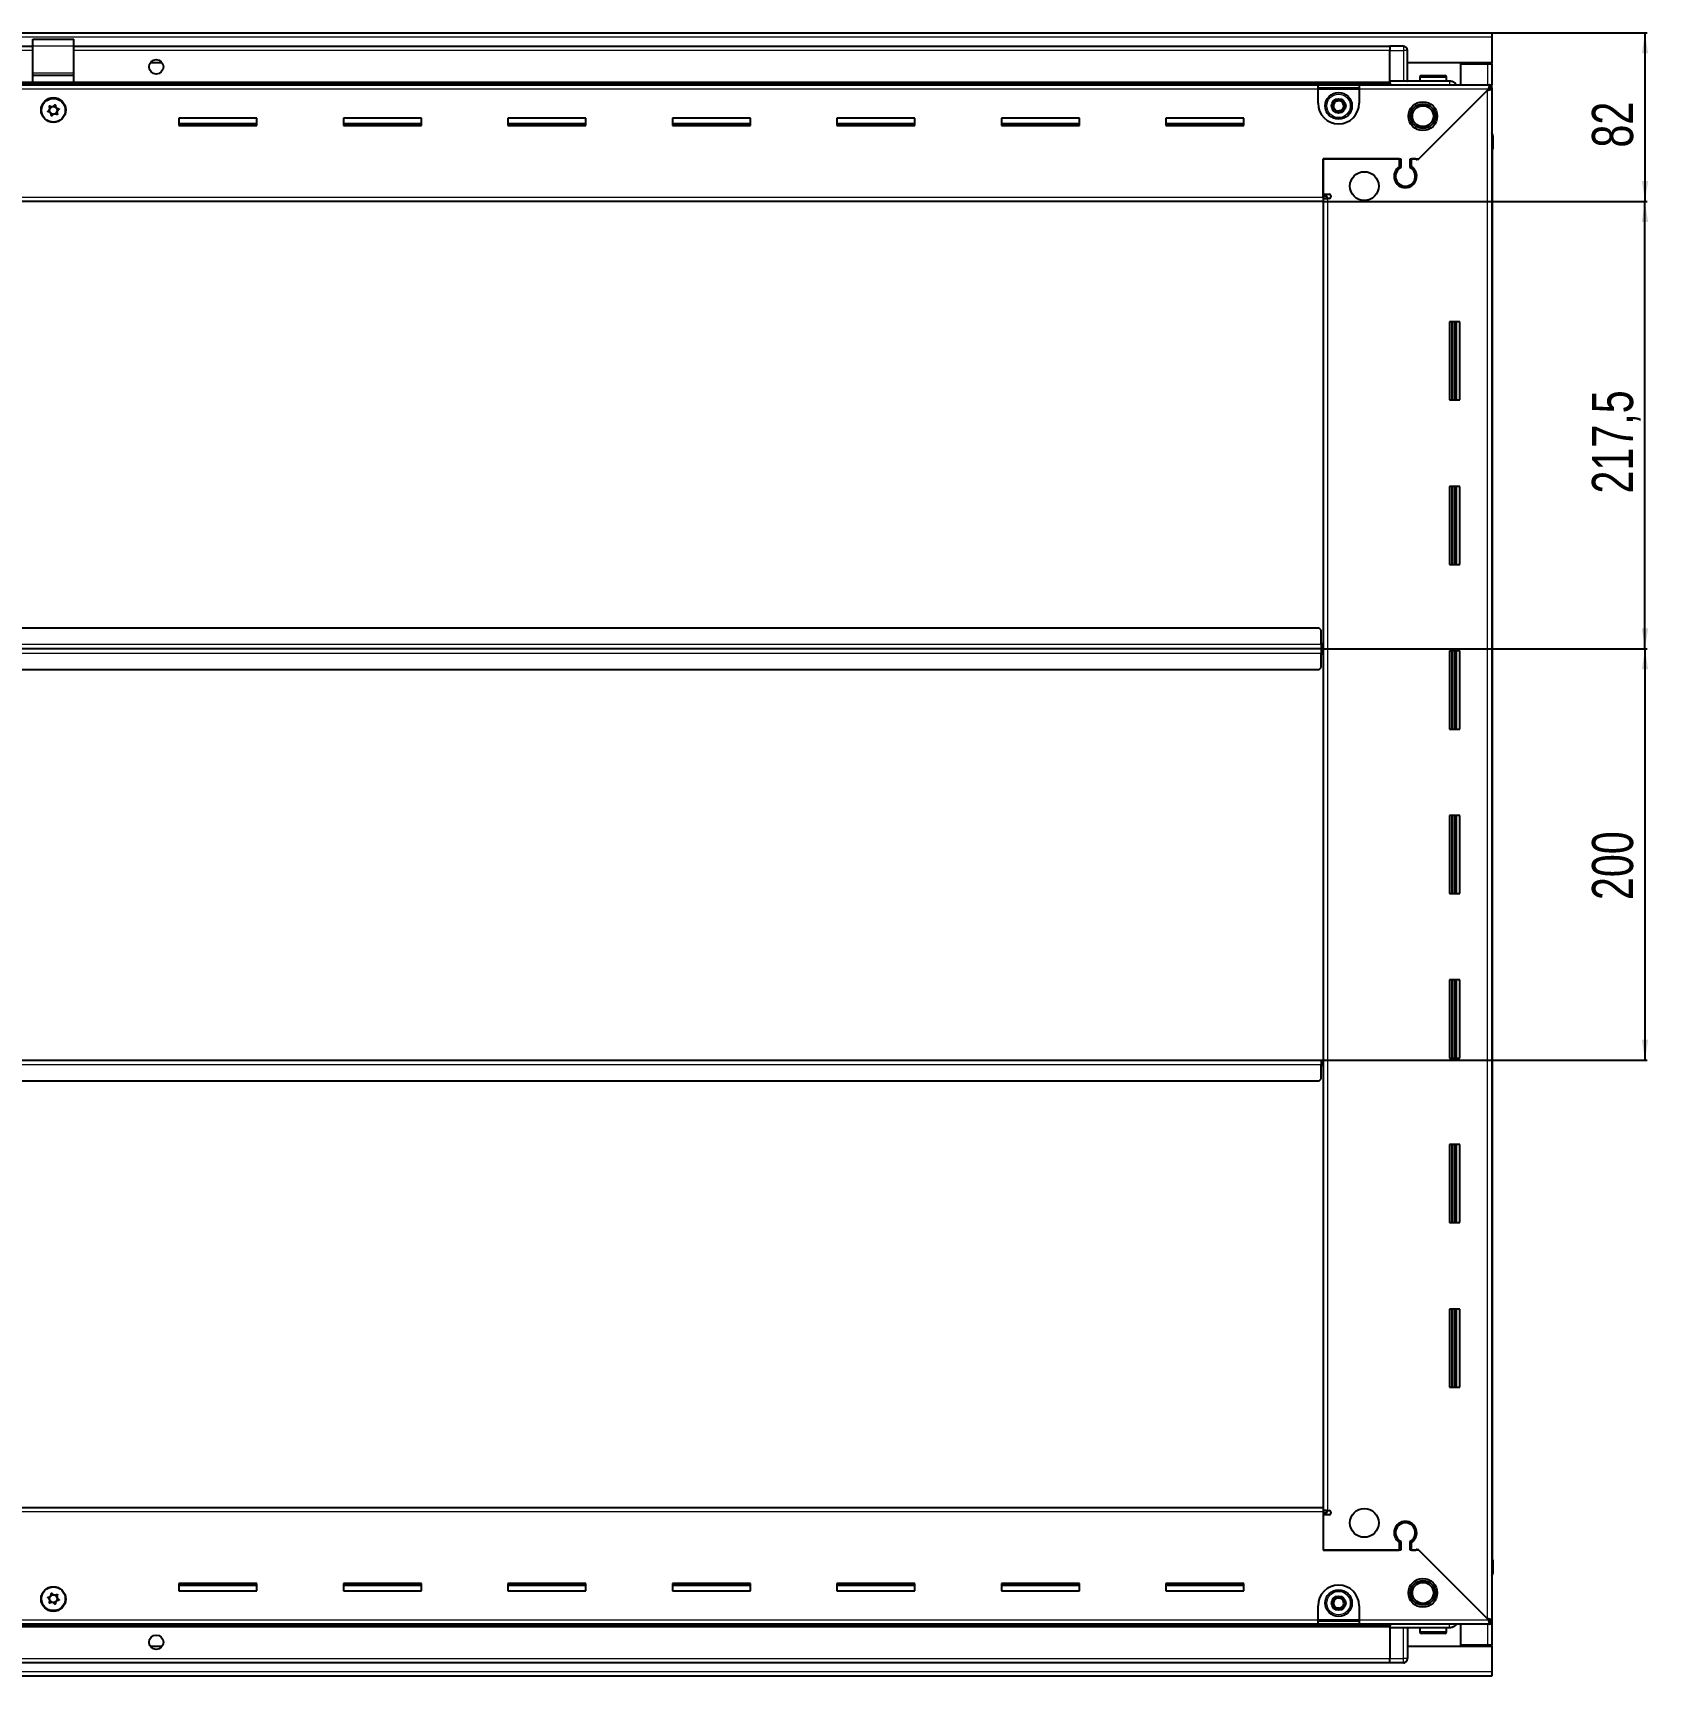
# Model space of a CAD drawing. Header units: millimetres. Extents: x 1256 to 6695, y -1166 to 2004.
# Drawn here: x 5909 to 6695, y 1048 to 1847 of the extents above; entities that cross this region are included whole.
import ezdxf

# ---------------------------------------------------------------- set-up
doc = ezdxf.new("R2010")
doc.units = ezdxf.units.MM
doc.layers.add('FORMAT', color=7, linetype='Continuous')
doc.styles.add('SLDTEXTSTYLE0', font='TXT', dxfattribs={"width": 0.75})
doc.dimstyles.new('SLDDIMSTYLE0', dxfattribs={"dimtxt": 20, "dimasz": 10, "dimexe": 0, "dimexo": 0.0625, "dimgap": 5, "dimtad": 2, "dimdec": 1, "dimrnd": 1e-09, "dimzin": 12, "dimdsep": 46, "dimtxsty": 'SLDTEXTSTYLE0', "dimsah": 1, "dimcen": 0.09, "dimadec": 0, "dimazin": 3, "dimtfac": 1, "dimtofl": 0, "dimtmove": 0, "dimatfit": 3, "dimfxl": 0, "dimfrac": 2, "dimtolj": 1, "dimtzin": 12, "dimarcsym": 0})

# ---------------------------------------------------------------- blocks, each defined once
blk = doc.blocks.new('_D_6')
at = {"layer": 'FORMAT'}
for p, q in [((6618.58, 1846.6), (6694.07, 1846.6)), ((6693.07, 1846.6), (6693.07, 1764.6)), ((6536.58, 1764.6), (6694.07, 1764.6))]:
    blk.add_line(p, q, dxfattribs=at)
for points in [[(6693.07, 1846.6), (6691.53, 1836.6), (6694.61, 1836.6)], [(6693.07, 1764.6), (6694.61, 1774.6), (6691.53, 1774.6)]]:
    blk.add_solid(points, dxfattribs=at)
at = {"layer": 'FORMAT', "insert": (6667.29, 1790.83), "char_height": 20, "attachment_point": 1, "rotation": 90, "style": 'SLDTEXTSTYLE0'}
blk.add_mtext('82', dxfattribs=at)
blk = doc.blocks.new('_D_7')
at = {"layer": 'FORMAT'}
for p, q in [((6536.58, 1764.6), (6694.07, 1764.6)), ((6693.07, 1547.1), (6693.07, 1764.6)), ((6535.58, 1547.1), (6694.07, 1547.1))]:
    blk.add_line(p, q, dxfattribs=at)
for points in [[(6693.07, 1764.6), (6691.53, 1754.6), (6694.61, 1754.6)], [(6693.07, 1547.1), (6694.61, 1557.1), (6691.53, 1557.1)]]:
    blk.add_solid(points, dxfattribs=at)
at = {"layer": 'FORMAT', "insert": (6667.29, 1622.6), "char_height": 20, "attachment_point": 1, "rotation": 90, "style": 'SLDTEXTSTYLE0'}
blk.add_mtext('217,5', dxfattribs=at)
blk = doc.blocks.new('_D_8')
at = {"layer": 'FORMAT'}
for p, q in [((6535.58, 1547.1), (6694.07, 1547.1)), ((6693.07, 1547.1), (6693.07, 1347.1)), ((6535.58, 1347.1), (6694.07, 1347.1))]:
    blk.add_line(p, q, dxfattribs=at)
for points in [[(6693.07, 1547.1), (6691.53, 1537.1), (6694.61, 1537.1)], [(6693.07, 1347.1), (6694.61, 1357.1), (6691.53, 1357.1)]]:
    blk.add_solid(points, dxfattribs=at)
at = {"layer": 'FORMAT', "insert": (6667.29, 1424.94), "char_height": 20, "attachment_point": 1, "rotation": 90, "style": 'SLDTEXTSTYLE0'}
blk.add_mtext('200', dxfattribs=at)

msp = doc.modelspace()

# ---------------------------------------------------------------- linework, layer by layer
at = {"color": 7, "linetype": 'Continuous', "lineweight": 25}
for p, q in [((5219.57, 1846.6), (6618.57, 1846.6)), ((6618.57, 1846.6), (6618.57, 1844.5)), ((5909.07, 1839.95), (5269.07, 1839.95)), ((5909.07, 1843.6), (5929.07, 1843.6)), ((5909.07, 1840.34), (5909.07, 1843.6)), ((5909.07, 1827.19), (5909.07, 1840.34)), ((5929.07, 1840.34), (5929.07, 1843.6)), ((5929.07, 1827.19), (5929.07, 1840.34)), ((6569.07, 1839.95), (5929.07, 1839.95)), ((6569.07, 1840.1), (6569.07, 1840.1)), ((6575.57, 1840.1), (6569.07, 1840.1)), ((6575.57, 1840.1), (6569.07, 1840.1)), ((6569.07, 1840.1), (6569.07, 1838.1)), ((6569.07, 1823.1), (6569.07, 1838.1)), ((6577.57, 1838.1), (6577.57, 1838.1)), ((6577.57, 1823.1), (6577.57, 1838.1)), ((6618.57, 1844.5), (6618.57, 1832.1)), ((5971.95, 1832.1), (5966.2, 1832.1)), ((6618.57, 1832.1), (6577.57, 1832.1)), ((6603.57, 1831.6), (6616.47, 1831.6)), ((6603.57, 1821.35), (6603.57, 1831.6)), ((6616.47, 1831.6), (6618.57, 1831.6)), ((6617.07, 1831.6), (6617.07, 1832.1)), ((6618.57, 1831.6), (6618.57, 1832.1)), ((6618.57, 1831.6), (6618.57, 1821.35)), ((5269.07, 1821.95), (6569.07, 1821.95)), ((5909.07, 1826.1), (5909.07, 1827.19)), ((5909.07, 1826.1), (5929.07, 1826.1)), ((5909.07, 1822.6), (5909.07, 1826.1)), ((5909.07, 1822.6), (5929.07, 1822.6)), ((5913.07, 1822.6), (5913.07, 1821.95)), ((5915.57, 1821.95), (5915.57, 1822.6)), ((5922.57, 1821.95), (5922.57, 1822.6)), ((5925.07, 1821.95), (5925.07, 1822.6)), ((5929.07, 1826.1), (5929.07, 1827.19)), ((5929.07, 1822.6), (5929.07, 1826.1)), ((6569.07, 1823.1), (6569.07, 1822.6)), ((6598.07, 1823.1), (6569.07, 1823.1)), ((6569.07, 1823.07), (6569.15, 1821.35)), ((6583.57, 1825), (6583.57, 1823.1)), ((6584.37, 1825.8), (6595.77, 1825.8)), ((6596.57, 1823.1), (6596.57, 1825)), ((5304.07, 1821.35), (6534.07, 1821.35)), ((6534.07, 1819.25), (6534.07, 1821.35)), ((6534.07, 1821.35), (6554.07, 1821.35)), ((6534.07, 1819.85), (6554.07, 1819.85)), ((6534.07, 1812.35), (6534.07, 1819.25)), ((6554.07, 1821.35), (6554.07, 1819.25)), ((6554.07, 1821.35), (6617.57, 1821.35)), ((6554.07, 1819.25), (6554.07, 1812.35)), ((6616.47, 1818.75), (6582.37, 1784.65)), ((6583.07, 1785.35), (6616.97, 1819.25)), ((6617.07, 1819.35), (6618.57, 1819.35)), ((6617.57, 1819.85), (6617.57, 1821.35)), ((6617.57, 1821.35), (6618.57, 1821.35)), ((6617.57, 1819.85), (6618.57, 1819.85)), ((6618.57, 1819.85), (6618.57, 1821.35)), ((6618.57, 1819.85), (6618.57, 1819.35)), ((6618.57, 1819.35), (6618.57, 1074.85)), ((6018.07, 1805.1), (5980.07, 1805.1)), ((5980.07, 1805.1), (5980.07, 1801.6)), ((6018.07, 1802.35), (5980.07, 1802.35)), ((5980.07, 1801.6), (6018.07, 1801.6)), ((6018.07, 1801.6), (6018.07, 1805.1)), ((6098.07, 1805.1), (6060.07, 1805.1)), ((6060.07, 1805.1), (6060.07, 1801.6)), ((6098.07, 1802.35), (6060.07, 1802.35)), ((6060.07, 1801.6), (6098.07, 1801.6)), ((6098.07, 1801.6), (6098.07, 1805.1)), ((6178.07, 1805.1), (6140.07, 1805.1)), ((6140.07, 1805.1), (6140.07, 1801.6)), ((6178.07, 1802.35), (6140.07, 1802.35)), ((6140.07, 1801.6), (6178.07, 1801.6)), ((6178.07, 1801.6), (6178.07, 1805.1)), ((6258.07, 1805.1), (6220.07, 1805.1)), ((6220.07, 1805.1), (6220.07, 1801.6)), ((6258.07, 1802.35), (6220.07, 1802.35)), ((6220.07, 1801.6), (6258.07, 1801.6)), ((6258.07, 1801.6), (6258.07, 1805.1)), ((6338.07, 1805.1), (6300.07, 1805.1)), ((6300.07, 1805.1), (6300.07, 1801.6)), ((6338.07, 1802.35), (6300.07, 1802.35)), ((6300.07, 1801.6), (6338.07, 1801.6)), ((6338.07, 1801.6), (6338.07, 1805.1)), ((6418.07, 1805.1), (6380.07, 1805.1)), ((6380.07, 1805.1), (6380.07, 1801.6)), ((6418.07, 1802.35), (6380.07, 1802.35)), ((6380.07, 1801.6), (6418.07, 1801.6)), ((6418.07, 1801.6), (6418.07, 1805.1)), ((6498.07, 1805.1), (6460.07, 1805.1)), ((6460.07, 1805.1), (6460.07, 1801.6)), ((6498.07, 1802.35), (6460.07, 1802.35)), ((6460.07, 1801.6), (6498.07, 1801.6)), ((6498.07, 1801.6), (6498.07, 1805.1)), ((6618.57, 1797.93), (6618.57, 1797.93)), ((6618.57, 1790.1), (6619.07, 1790.1)), ((6618.92, 1104.1), (6618.92, 1790.1)), ((6619.07, 1796.6), (6619.07, 1790.1)), ((6619.07, 1790.1), (6619.07, 1796.6)), ((6619.07, 1790.1), (6619.07, 1790.1)), ((6619.07, 1790.1), (6619.07, 1790.1)), ((6536.57, 1785.35), (6574.27, 1785.35)), ((6536.57, 1766.7), (6536.57, 1785.35)), ((6536.57, 1785.35), (6536.57, 1768.1)), ((6573.57, 1785.35), (6536.57, 1785.35)), ((6573.57, 1785.35), (6573.57, 1781.46)), ((6574.27, 1785.35), (6574.27, 1781.07)), ((6578.87, 1785.35), (6583.07, 1785.35)), ((6578.87, 1781.07), (6578.87, 1785.35)), ((6581.67, 1785.35), (6579.57, 1785.35)), ((6579.57, 1781.46), (6579.57, 1785.35)), ((6582.37, 1784.65), (6581.67, 1785.35)), ((6536.57, 1768.1), (6539.42, 1768.1)), ((6538.57, 1767.1), (6536.57, 1767.1)), ((6536.57, 1766.7), (6536.57, 1764.6)), ((6536.57, 1766.1), (6538.67, 1766.1)), ((6538.57, 1766.1), (6538.57, 1767.1)), ((6539.42, 1766.1), (6538.67, 1766.1)), ((6578.57, 1772.49), (6578.57, 1771.73)), ((6536.57, 1764.6), (5301.57, 1764.6)), ((6536.57, 1764.6), (6536.57, 1129.6)), ((6598.07, 1706.1), (6598.07, 1668.1)), ((6603.07, 1706.1), (6598.07, 1706.1)), ((6599.1, 1706.1), (6599.1, 1668.1)), ((6599.13, 1706.1), (6599.13, 1668.1)), ((6600.92, 1706.1), (6600.92, 1668.1)), ((6603.07, 1668.1), (6603.07, 1706.1)), ((6598.07, 1668.1), (6603.07, 1668.1)), ((6598.07, 1626.1), (6598.07, 1588.1)), ((6603.07, 1626.1), (6598.07, 1626.1)), ((6599.1, 1626.1), (6599.1, 1588.1)), ((6599.13, 1626.1), (6599.13, 1588.1)), ((6600.92, 1626.1), (6600.92, 1588.1)), ((6603.07, 1588.1), (6603.07, 1626.1)), ((6598.07, 1588.1), (6603.07, 1588.1)), ((6534.57, 1557.1), (5303.57, 1557.1)), ((6535.57, 1556.1), (6534.57, 1557.1)), ((6535.57, 1549.2), (6535.57, 1556.1)), ((6535.57, 1547.1), (5302.57, 1547.1)), ((6535.82, 1549.95), (6535.57, 1549.95)), ((6535.57, 1549.2), (6535.57, 1547.1)), ((6535.57, 1547.1), (6535.57, 1545)), ((6535.57, 1538.1), (6535.57, 1545)), ((6535.57, 1544.25), (6535.82, 1544.25)), ((6535.82, 1547.1), (6535.82, 1549.95)), ((6536.57, 1547.1), (6535.82, 1547.1)), ((6535.82, 1544.25), (6535.82, 1547.1)), ((6598.07, 1546.1), (6598.07, 1508.1)), ((6603.07, 1546.1), (6598.07, 1546.1)), ((6599.1, 1546.1), (6599.1, 1508.1)), ((6599.13, 1546.1), (6599.13, 1508.1)), ((6600.92, 1546.1), (6600.92, 1508.1)), ((6603.07, 1508.1), (6603.07, 1546.1)), ((5303.57, 1537.1), (6534.57, 1537.1)), ((6534.57, 1537.1), (6535.57, 1538.1)), ((6598.07, 1508.1), (6603.07, 1508.1)), ((6598.07, 1466.1), (6598.07, 1428.1)), ((6603.07, 1466.1), (6598.07, 1466.1)), ((6599.1, 1466.1), (6599.1, 1428.1)), ((6599.13, 1466.1), (6599.13, 1428.1)), ((6600.92, 1466.1), (6600.92, 1428.1)), ((6603.07, 1428.1), (6603.07, 1466.1)), ((6598.07, 1428.1), (6603.07, 1428.1)), ((6598.07, 1386.1), (6598.07, 1348.1)), ((6603.07, 1386.1), (6598.07, 1386.1)), ((6599.1, 1386.1), (6599.1, 1348.1)), ((6599.13, 1386.1), (6599.13, 1348.1)), ((6600.92, 1386.1), (6600.92, 1348.1)), ((6603.07, 1348.1), (6603.07, 1386.1)), ((5302.57, 1347.1), (6535.57, 1347.1)), ((6535.57, 1347.1), (6535.57, 1345)), ((6535.57, 1338.1), (6535.57, 1345)), ((6535.57, 1344.25), (6535.82, 1344.25)), ((6535.82, 1344.25), (6535.82, 1347.1)), ((6535.82, 1347.1), (6536.57, 1347.1)), ((6598.07, 1348.1), (6603.07, 1348.1)), ((5303.57, 1337.1), (6534.57, 1337.1)), ((6534.57, 1337.1), (6535.57, 1338.1)), ((6598.07, 1306.1), (6598.07, 1268.1)), ((6603.07, 1306.1), (6598.07, 1306.1)), ((6599.1, 1306.1), (6599.1, 1268.1)), ((6599.13, 1306.1), (6599.13, 1268.1)), ((6600.92, 1306.1), (6600.92, 1268.1)), ((6603.07, 1268.1), (6603.07, 1306.1)), ((6598.07, 1268.1), (6603.07, 1268.1)), ((6598.07, 1226.1), (6598.07, 1188.1)), ((6603.07, 1226.1), (6598.07, 1226.1)), ((6599.1, 1226.1), (6599.1, 1188.1)), ((6599.13, 1226.1), (6599.13, 1188.1)), ((6600.92, 1226.1), (6600.92, 1188.1)), ((6603.07, 1188.1), (6603.07, 1226.1)), ((6598.07, 1188.1), (6603.07, 1188.1)), ((5301.57, 1129.6), (6536.57, 1129.6)), ((6536.57, 1129.6), (6536.57, 1127.5)), ((6538.67, 1128.1), (6536.57, 1128.1)), ((6536.57, 1127.5), (6536.57, 1108.85)), ((6536.57, 1127.1), (6538.57, 1127.1)), ((6538.57, 1127.1), (6538.57, 1128.1)), ((6538.67, 1128.1), (6539.42, 1128.1)), ((6536.57, 1126.1), (6536.57, 1108.85)), ((6539.42, 1126.1), (6536.57, 1126.1)), ((6578.57, 1122.48), (6578.57, 1121.72)), ((6573.57, 1112.74), (6573.57, 1108.85)), ((6574.27, 1113.14), (6574.27, 1108.85)), ((6578.87, 1108.85), (6578.87, 1113.14)), ((6579.57, 1108.85), (6579.57, 1112.74)), ((6574.27, 1108.85), (6536.57, 1108.85)), ((6536.57, 1108.85), (6573.57, 1108.85)), ((6583.07, 1108.85), (6578.87, 1108.85)), ((6579.57, 1108.85), (6581.67, 1108.85)), ((6581.67, 1108.85), (6582.37, 1109.55)), ((6582.37, 1109.55), (6616.47, 1075.45)), ((6616.97, 1074.95), (6583.07, 1108.85)), ((6618.57, 1104.1), (6619.07, 1104.1)), ((6619.07, 1104.1), (6619.07, 1104.1)), ((6619.07, 1097.6), (6619.07, 1104.1)), ((6619.07, 1104.1), (6619.07, 1097.6)), ((6018.07, 1092.6), (5980.07, 1092.6)), ((5980.07, 1092.6), (5980.07, 1089.1)), ((5980.07, 1091.85), (6018.07, 1091.85)), ((5980.07, 1089.1), (6018.07, 1089.1)), ((6018.07, 1089.1), (6018.07, 1092.6)), ((6098.07, 1092.6), (6060.07, 1092.6)), ((6060.07, 1092.6), (6060.07, 1089.1)), ((6060.07, 1091.85), (6098.07, 1091.85)), ((6060.07, 1089.1), (6098.07, 1089.1)), ((6098.07, 1089.1), (6098.07, 1092.6)), ((6178.07, 1092.6), (6140.07, 1092.6)), ((6140.07, 1092.6), (6140.07, 1089.1)), ((6140.07, 1091.85), (6178.07, 1091.85)), ((6140.07, 1089.1), (6178.07, 1089.1)), ((6178.07, 1089.1), (6178.07, 1092.6)), ((6258.07, 1092.6), (6220.07, 1092.6)), ((6220.07, 1092.6), (6220.07, 1089.1)), ((6220.07, 1091.85), (6258.07, 1091.85)), ((6220.07, 1089.1), (6258.07, 1089.1)), ((6258.07, 1089.1), (6258.07, 1092.6)), ((6338.07, 1092.6), (6300.07, 1092.6)), ((6300.07, 1092.6), (6300.07, 1089.1)), ((6300.07, 1091.85), (6338.07, 1091.85)), ((6300.07, 1089.1), (6338.07, 1089.1)), ((6338.07, 1089.1), (6338.07, 1092.6)), ((6418.07, 1092.6), (6380.07, 1092.6)), ((6380.07, 1092.6), (6380.07, 1089.1)), ((6380.07, 1091.85), (6418.07, 1091.85)), ((6380.07, 1089.1), (6418.07, 1089.1)), ((6418.07, 1089.1), (6418.07, 1092.6)), ((6498.07, 1092.6), (6460.07, 1092.6)), ((6460.07, 1092.6), (6460.07, 1089.1)), ((6460.07, 1091.85), (6498.07, 1091.85)), ((6460.07, 1089.1), (6498.07, 1089.1)), ((6498.07, 1089.1), (6498.07, 1092.6)), ((6534.07, 1074.95), (6534.07, 1081.85)), ((6554.07, 1081.85), (6554.07, 1074.95)), ((6569.07, 1072.25), (5269.07, 1072.25)), ((6534.07, 1072.85), (5304.07, 1072.85)), ((6534.07, 1072.85), (6534.07, 1074.95)), ((6554.07, 1074.35), (6534.07, 1074.35)), ((6554.07, 1072.85), (6534.07, 1072.85)), ((6554.07, 1074.95), (6554.07, 1072.85)), ((6617.57, 1072.85), (6554.07, 1072.85)), ((6569.15, 1072.85), (6569.07, 1071.14)), ((6569.07, 1071.1), (6569.07, 1071.6)), ((6598.07, 1071.1), (6569.07, 1071.1)), ((6569.07, 1071.1), (6569.07, 1056.1)), ((6577.57, 1071.1), (6577.57, 1056.1)), ((6583.57, 1071.1), (6583.57, 1069.2)), ((6596.57, 1069.2), (6596.57, 1071.1)), ((6603.57, 1062.6), (6603.57, 1072.85)), ((6617.07, 1074.85), (6618.57, 1074.85)), ((6617.57, 1074.35), (6617.57, 1072.85)), ((6618.57, 1074.35), (6617.57, 1074.35)), ((6618.57, 1072.85), (6617.57, 1072.85)), ((6618.57, 1074.85), (6618.57, 1074.35)), ((6618.57, 1074.35), (6618.57, 1072.85)), ((6618.57, 1072.85), (6618.57, 1062.6)), ((6591.37, 1068.4), (6584.37, 1068.4)), ((6595.77, 1068.4), (6591.37, 1068.4)), ((5966.2, 1062.1), (5971.95, 1062.1)), ((6569.07, 1054.1), (6569.07, 1056.1)), ((6577.57, 1062.1), (6618.57, 1062.1)), ((6616.47, 1062.6), (6603.57, 1062.6)), ((6618.57, 1062.6), (6616.47, 1062.6)), ((6617.07, 1062.1), (6617.07, 1062.6)), ((6618.57, 1062.1), (6618.57, 1062.6)), ((6618.57, 1062.1), (6618.57, 1049.7)), ((6618.57, 1047.6), (5219.57, 1047.6)), ((5269.07, 1054.25), (6569.07, 1054.25)), ((6575.57, 1054.1), (6569.07, 1054.1)), ((6569.07, 1054.1), (6569.07, 1054.1)), ((6569.07, 1054.1), (6569.07, 1054.1)), ((6575.57, 1054.1), (6569.07, 1054.1)), ((6576.9, 1054.6), (6576.9, 1054.6)), ((6618.57, 1049.7), (6618.57, 1047.6))]:
    msp.add_line(p, q, dxfattribs=at)
at = {"color": 8, "linetype": 'Continuous', "lineweight": 18}
for p, q in [((6618.57, 1844.5), (5219.57, 1844.5)), ((5909.07, 1837.95), (5269.07, 1837.95)), ((5909.07, 1840.34), (5929.07, 1840.34)), ((6569.07, 1837.95), (5929.07, 1837.95)), ((6569.07, 1838.1), (6575.57, 1838.1)), ((6575.57, 1840.1), (6575.57, 1838.1)), ((6577.57, 1838.1), (6575.57, 1838.1)), ((6575.57, 1838.1), (6575.57, 1823.1)), ((6616.47, 1832.1), (6616.47, 1831.6)), ((6616.47, 1831.6), (6616.47, 1821.35)), ((5909.07, 1822.6), (5269.07, 1822.6)), ((5909.07, 1827.19), (5929.07, 1827.19)), ((5915.07, 1821.95), (5915.07, 1822.6)), ((5923.07, 1821.95), (5923.07, 1822.6)), ((6569.07, 1822.6), (5929.07, 1822.6)), ((6583.57, 1825), (6596.57, 1825)), ((6569.07, 1821.37), (5269.07, 1821.37)), ((6534.07, 1819.25), (5304.07, 1819.25)), ((6534.07, 1819.25), (6554.07, 1819.25)), ((6616.97, 1819.25), (6554.07, 1819.25)), ((6616.47, 1075.45), (6616.47, 1818.75)), ((6618.57, 1796.6), (6619.07, 1796.6)), ((5301.57, 1766.7), (6536.57, 1766.7)), ((6538.67, 1766.1), (6538.67, 1128.1)), ((6600.34, 1668.1), (6600.34, 1706.1)), ((6601.57, 1668.1), (6601.57, 1706.1)), ((6600.34, 1588.1), (6600.34, 1626.1)), ((6601.57, 1588.1), (6601.57, 1626.1)), ((6535.57, 1549.2), (5302.57, 1549.2)), ((5302.57, 1545), (6535.57, 1545)), ((6600.34, 1508.1), (6600.34, 1546.1)), ((6601.57, 1508.1), (6601.57, 1546.1)), ((6600.34, 1428.1), (6600.34, 1466.1)), ((6601.57, 1428.1), (6601.57, 1466.1)), ((6600.34, 1348.1), (6600.34, 1386.1)), ((6601.57, 1348.1), (6601.57, 1386.1)), ((5302.57, 1345), (6535.57, 1345)), ((6600.34, 1268.1), (6600.34, 1306.1)), ((6601.57, 1268.1), (6601.57, 1306.1)), ((6600.34, 1188.1), (6600.34, 1226.1)), ((6601.57, 1188.1), (6601.57, 1226.1)), ((6536.57, 1127.5), (5301.57, 1127.5)), ((6618.57, 1097.6), (6619.07, 1097.6)), ((5269.07, 1072.84), (6569.07, 1072.84)), ((5269.07, 1071.6), (6569.07, 1071.6)), ((5304.07, 1074.95), (6534.07, 1074.95)), ((6554.07, 1074.95), (6534.07, 1074.95)), ((6554.07, 1074.95), (6616.97, 1074.95)), ((6575.57, 1056.1), (6575.57, 1071.1)), ((6616.47, 1072.85), (6616.47, 1062.6)), ((6591.55, 1069.2), (6583.57, 1069.2)), ((6596.57, 1069.2), (6591.55, 1069.2)), ((5269.07, 1056.25), (6569.07, 1056.25)), ((6569.07, 1056.1), (6575.57, 1056.1)), ((6577.57, 1056.1), (6575.57, 1056.1)), ((6575.57, 1054.1), (6575.57, 1056.1)), ((6616.47, 1062.6), (6616.47, 1062.1)), ((6618.57, 1049.7), (5219.57, 1049.7))]:
    msp.add_line(p, q, dxfattribs=at)
at = {"color": 7, "linetype": 'Continuous', "lineweight": 25}
for centre, radius in [((5969.07, 1830.1), 3.5), ((5919.07, 1809.1), 6), ((5919.07, 1808.95), 5.79), ((6544.07, 1811.1), 6.5), ((6544.07, 1811.1), 3.46), ((5919.07, 1808.95), 1.85), ((6585.07, 1806.1), 7), ((6585.07, 1806.1), 6.02), ((6585.07, 1806.1), 5.1), ((6556.57, 1772.1), 7), ((6556.57, 1122.1), 7), ((6585.07, 1088.1), 7), ((5919.07, 1085.1), 6), ((5919.07, 1085.25), 5.79), ((5919.07, 1085.25), 1.85), ((6544.07, 1083.1), 6.5), ((6585.07, 1088.1), 6.03), ((6585.07, 1088.1), 5.1), ((6544.07, 1083.1), 3.46), ((5969.07, 1064.1), 3.5)]:
    msp.add_circle(centre, radius, dxfattribs=at)
at = {"color": 8, "linetype": 'Continuous', "lineweight": 18}
for centre in [(6544.07, 1811.1), (6544.07, 1083.1)]:
    msp.add_circle(centre, 5.7, dxfattribs=at)
at = {"color": 7, "linetype": 'Continuous', "lineweight": 25}
for centre, radius, start, end in [((6575.57, 1838.1), 2, 0, 90), ((6577.77, 1823.3), 0.2, 180, 270), ((6584.37, 1825), 0.8, 90, 180), ((6595.77, 1825), 0.8, 0, 90), ((6544.07, 1812.35), 10, 180, 270), ((6544.07, 1811.1), 2.5, 160.11158, 220.11158), ((6544.07, 1811.1), 2.5, 100.11158, 160.11158), ((6544.07, 1811.1), 2.5, 220.11158, 280.11158), ((6544.07, 1811.1), 2.5, 40.11158, 100.11158), ((6544.07, 1812.35), 10, 270, 0), ((6544.07, 1811.1), 2.5, 280.11158, 340.11158), ((6544.07, 1811.1), 2.5, 340.11158, 40.11158), ((6617.07, 1796.6), 2, 33.94202, 41.40962), ((6617.07, 1796.6), 2, 0, 41.40962), ((6617.07, 1796.6), 2, 360, 18.58003), ((6576.57, 1776.85), 5.5, 123.05573, 56.94427), ((6576.57, 1776.85), 4.8, 118.63099, 61.36901), ((6539.42, 1767.1), 1, 270, 90), ((6539.42, 1127.1), 1, 270, 90), ((6576.57, 1117.35), 5.5, 303.05573, 236.94427), ((6576.57, 1117.35), 4.8, 298.63099, 241.36901), ((6617.07, 1097.6), 2, 318.59038, 0), ((6544.07, 1081.85), 10, 90, 180), ((6544.07, 1081.85), 10, 0, 90), ((6544.07, 1083.1), 2.5, 147.04236, 207.04236), ((6544.07, 1083.1), 2.5, 207.04236, 267.04236), ((6544.07, 1083.1), 2.5, 87.04236, 147.04236), ((6544.07, 1083.1), 2.5, 267.04236, 327.04236), ((6544.07, 1083.1), 2.5, 27.04236, 87.04236), ((6544.07, 1083.1), 2.5, 327.04236, 27.04236), ((6577.77, 1070.9), 0.2, 90, 180), ((6584.37, 1069.2), 0.8, 180, 270), ((6595.77, 1069.2), 0.8, 270, 0), ((6575.57, 1056.1), 2, 270, 0), ((6575.57, 1056.1), 2, 270, 288.58003), ((6575.57, 1056.1), 2, 303.94202, 311.40962)]:
    msp.add_arc(centre, radius, start, end, dxfattribs=at)
for points, knots in [([(6569.07, 1823.1), (6569.07, 1823.07), (6569.07, 1822.99), (6569.07, 1822.37), (6569.07, 1821.79), (6569.07, 1821.4), (6569.07, 1821.37)], [0, 0, 0, 0, 0.324279, 0.648558, 0.972836, 1, 1, 1, 1]), ([(6601.29, 1821.35), (6601.17, 1821.55), (6600.78, 1822.2), (6599.63, 1822.91), (6598.59, 1823.04), (6598.07, 1823.1)], [0, 0, 0, 0, 0.18225, 0.591125, 1, 1, 1, 1]), ([(6542.21, 1813.31), (6542.72, 1813.4), (6543.67, 1813.57), (6544.62, 1813.74), (6545.06, 1813.82)], [0, 0, 0, 0, 0.5346859, 1, 1, 1, 1]), ([(6545.06, 1813.82), (6545.39, 1813.42), (6546.01, 1812.69), (6546.63, 1811.95), (6546.91, 1811.61)], [0, 0, 0, 0, 0.534686, 1, 1, 1, 1]), ([(6616.47, 1818.75), (6616.73, 1818.8), (6617.22, 1818.89), (6617.86, 1819.02), (6618.33, 1819.15), (6618.55, 1819.27), (6618.57, 1819.33), (6618.57, 1819.35)], [0, 0, 0, 0, 0.230255, 0.448522, 0.666786, 0.88505, 1, 1, 1, 1]), ([(6617.57, 1821.35), (6617.53, 1821.33), (6617.44, 1821.28), (6617.3, 1820.88), (6617.17, 1820.32), (6617.06, 1819.75), (6617, 1819.38), (6616.97, 1819.25)], [0, 0, 0, 0, 0.230255, 0.448522, 0.666786, 0.88505, 1, 1, 1, 1]), ([(5917.19, 1811.03), (5917.18, 1811.02), (5917.16, 1810.99), (5917.15, 1810.94), (5917.17, 1810.79), (5917.26, 1810.42), (5917.4, 1809.89), (5917.23, 1809.28), (5916.88, 1808.91), (5916.57, 1808.66), (5916.4, 1808.5), (5916.35, 1808.42), (5916.33, 1808.38), (5916.34, 1808.35), (5916.36, 1808.32), (5916.41, 1808.27), (5916.66, 1808.18), (5917.12, 1808.07), (5917.76, 1807.76), (5918.01, 1807.09), (5918.07, 1806.62), (5918.15, 1806.36), (5918.19, 1806.31), (5918.21, 1806.29), (5918.24, 1806.28), (5918.28, 1806.29), (5918.32, 1806.3), (5918.39, 1806.35), (5918.56, 1806.5), (5918.83, 1806.77), (5919.23, 1807.09), (5919.85, 1807.2), (5920.36, 1807.01), (5920.73, 1806.88), (5920.88, 1806.86), (5920.93, 1806.87), (5920.96, 1806.88), (5920.98, 1806.92), (5920.99, 1806.97), (5920.98, 1807.12), (5920.88, 1807.49), (5920.74, 1808.01), (5920.91, 1808.62), (5921.27, 1809), (5921.57, 1809.25), (5921.75, 1809.41), (5921.8, 1809.49), (5921.81, 1809.53), (5921.81, 1809.56), (5921.79, 1809.59), (5921.74, 1809.63), (5921.49, 1809.73), (5921.02, 1809.84), (5920.39, 1810.15), (5920.13, 1810.81), (5920.08, 1811.29), (5920, 1811.54), (5919.96, 1811.6), (5919.93, 1811.62), (5919.9, 1811.63), (5919.87, 1811.62), (5919.83, 1811.6), (5919.76, 1811.56), (5919.59, 1811.41), (5919.32, 1811.14), (5918.92, 1810.82), (5918.29, 1810.71), (5917.79, 1810.89), (5917.42, 1811.03), (5917.27, 1811.05), (5917.21, 1811.04), (5917.2, 1811.03), (5917.19, 1811.03)], [0, 0, 0, 0, 0.0020087, 0.00442, 0.0093647, 0.0255282, 0.0677053, 0.0957862, 0.1246456, 0.1503415, 0.1605194, 0.1633943, 0.1656965, 0.1672448, 0.1688741, 0.1707699, 0.1786058, 0.2119941, 0.2499945, 0.2879948, 0.3213831, 0.329219, 0.3311148, 0.3327441, 0.3342924, 0.3362166, 0.3385353, 0.3413178, 0.349662, 0.3753578, 0.4042173, 0.4322982, 0.4744753, 0.4906388, 0.4966691, 0.49844, 0.5, 0.5020087, 0.50442, 0.5093647, 0.5255282, 0.5677053, 0.5957862, 0.6246456, 0.6503415, 0.6605194, 0.6633943, 0.6656965, 0.6672448, 0.6688741, 0.6707699, 0.6786058, 0.7119941, 0.7499945, 0.7879948, 0.8213831, 0.829219, 0.8311148, 0.8327441, 0.8342924, 0.8362166, 0.8385353, 0.8413178, 0.849662, 0.8753578, 0.9042173, 0.9322982, 0.9744753, 0.9906388, 0.9966691, 0.99844, 1, 1, 1, 1]), ([(6541.23, 1810.6), (6541.27, 1810.72), (6541.48, 1811.28), (6541.82, 1812.21), (6542.1, 1812.99), (6542.21, 1813.31)], [0, 0, 0, 0, 0.1331247, 0.6370994, 1, 1, 1, 1]), ([(6543.09, 1808.39), (6542.76, 1808.78), (6542.14, 1809.52), (6541.52, 1810.26), (6541.23, 1810.6)], [0, 0, 0, 0, 0.534686, 1, 1, 1, 1]), ([(6545.93, 1808.9), (6545.43, 1808.81), (6544.48, 1808.64), (6543.53, 1808.47), (6543.09, 1808.39)], [0, 0, 0, 0, 0.534686, 1, 1, 1, 1]), ([(6546.91, 1811.61), (6546.8, 1811.29), (6546.52, 1810.51), (6546.18, 1809.58), (6545.98, 1809.01), (6545.93, 1808.9)], [0, 0, 0, 0, 0.362901, 0.866875, 1, 1, 1, 1]), ([(5917.19, 1083.18), (5917.2, 1083.18), (5917.22, 1083.16), (5917.28, 1083.16), (5917.42, 1083.18), (5917.79, 1083.32), (5918.29, 1083.5), (5918.92, 1083.39), (5919.32, 1083.07), (5919.6, 1082.79), (5919.78, 1082.63), (5919.86, 1082.59), (5919.9, 1082.58), (5919.93, 1082.59), (5919.96, 1082.61), (5920, 1082.66), (5920.08, 1082.92), (5920.13, 1083.39), (5920.39, 1084.06), (5921.02, 1084.37), (5921.49, 1084.48), (5921.74, 1084.57), (5921.79, 1084.62), (5921.81, 1084.65), (5921.81, 1084.68), (5921.8, 1084.71), (5921.78, 1084.75), (5921.73, 1084.82), (5921.57, 1084.97), (5921.27, 1085.21), (5920.91, 1085.58), (5920.74, 1086.19), (5920.88, 1086.72), (5920.98, 1087.1), (5920.99, 1087.25), (5920.98, 1087.3), (5920.96, 1087.33), (5920.92, 1087.35), (5920.87, 1087.35), (5920.72, 1087.33), (5920.36, 1087.19), (5919.85, 1087.01), (5919.23, 1087.12), (5918.83, 1087.44), (5918.55, 1087.72), (5918.37, 1087.88), (5918.29, 1087.92), (5918.25, 1087.93), (5918.21, 1087.92), (5918.19, 1087.9), (5918.15, 1087.84), (5918.07, 1087.59), (5918.01, 1087.11), (5917.76, 1086.45), (5917.12, 1086.14), (5916.66, 1086.03), (5916.41, 1085.93), (5916.36, 1085.89), (5916.34, 1085.86), (5916.33, 1085.83), (5916.34, 1085.79), (5916.36, 1085.76), (5916.42, 1085.69), (5916.58, 1085.54), (5916.88, 1085.3), (5917.23, 1084.92), (5917.4, 1084.31), (5917.26, 1083.79), (5917.16, 1083.41), (5917.15, 1083.26), (5917.17, 1083.21), (5917.18, 1083.19), (5917.19, 1083.18)], [0, 0, 0, 0, 0.002009, 0.00442, 0.009365, 0.025528, 0.067705, 0.095786, 0.124646, 0.150342, 0.160519, 0.163394, 0.165697, 0.167245, 0.168874, 0.17077, 0.178606, 0.211994, 0.249994, 0.287995, 0.321383, 0.329219, 0.331115, 0.332744, 0.334292, 0.336217, 0.338535, 0.341318, 0.349662, 0.375358, 0.404217, 0.432298, 0.474475, 0.490639, 0.496669, 0.49844, 0.5, 0.502009, 0.50442, 0.509365, 0.525528, 0.567705, 0.595786, 0.624646, 0.650342, 0.660519, 0.663394, 0.665697, 0.667245, 0.668874, 0.67077, 0.678606, 0.711994, 0.749994, 0.787995, 0.821383, 0.829219, 0.831115, 0.832744, 0.834292, 0.836217, 0.838535, 0.841318, 0.849662, 0.875358, 0.904217, 0.932298, 0.974475, 0.990639, 0.996669, 0.99844, 1, 1, 1, 1]), ([(6541.19, 1083.25), (6541.47, 1083.69), (6542, 1084.5), (6542.52, 1085.3), (6542.76, 1085.68)], [0, 0, 0, 0, 0.534686, 1, 1, 1, 1]), ([(6542.5, 1080.68), (6542.27, 1081.14), (6541.83, 1082), (6541.39, 1082.86), (6541.19, 1083.25)], [0, 0, 0, 0, 0.5346859, 1, 1, 1, 1]), ([(6545.39, 1080.53), (6545.04, 1080.55), (6544.22, 1080.59), (6543.23, 1080.64), (6542.63, 1080.68), (6542.5, 1080.68)], [0, 0, 0, 0, 0.3629006, 0.8668753, 1, 1, 1, 1]), ([(6542.76, 1085.68), (6542.89, 1085.67), (6543.48, 1085.64), (6544.48, 1085.59), (6545.3, 1085.54), (6545.64, 1085.53)], [0, 0, 0, 0, 0.1331247, 0.6370994, 1, 1, 1, 1]), ([(6546.96, 1082.96), (6546.68, 1082.52), (6546.15, 1081.71), (6545.63, 1080.91), (6545.39, 1080.53)], [0, 0, 0, 0, 0.534686, 1, 1, 1, 1]), ([(6545.64, 1085.53), (6545.88, 1085.07), (6546.32, 1084.21), (6546.75, 1083.35), (6546.96, 1082.96)], [0, 0, 0, 0, 0.534686, 1, 1, 1, 1]), ([(6569.07, 1071.1), (6569.07, 1071.14), (6569.07, 1071.22), (6569.07, 1071.84), (6569.07, 1072.41), (6569.07, 1072.81), (6569.07, 1072.84)], [0, 0, 0, 0, 0.324279, 0.648558, 0.972836, 1, 1, 1, 1]), ([(6601.29, 1072.85), (6601.17, 1072.65), (6600.78, 1072.01), (6599.63, 1071.3), (6598.59, 1071.17), (6598.07, 1071.1)], [0, 0, 0, 0, 0.18225, 0.591125, 1, 1, 1, 1]), ([(6618.57, 1074.85), (6618.55, 1074.9), (6618.49, 1074.99), (6618.1, 1075.12), (6617.54, 1075.25), (6616.96, 1075.37), (6616.6, 1075.43), (6616.47, 1075.45)], [0, 0, 0, 0, 0.230255, 0.448522, 0.666786, 0.88505, 1, 1, 1, 1]), ([(6616.97, 1074.95), (6617.02, 1074.7), (6617.11, 1074.21), (6617.24, 1073.57), (6617.37, 1073.1), (6617.48, 1072.88), (6617.55, 1072.86), (6617.57, 1072.85)], [0, 0, 0, 0, 0.230255, 0.448522, 0.666786, 0.88505, 1, 1, 1, 1])]:
    msp.add_open_spline(points, degree=3, knots=knots, dxfattribs=at)
at = {"color": 8, "linetype": 'Continuous', "lineweight": 18}
for points in [[(6598.07, 1823.1), (6598.07, 1823.06), (6598.07, 1822.99), (6598.07, 1822.55), (6598.07, 1822.09), (6598.07, 1821.68), (6598.07, 1821.41), (6598.07, 1821.35)], [(6598.07, 1071.1), (6598.07, 1071.15), (6598.07, 1071.22), (6598.07, 1071.66), (6598.07, 1072.11), (6598.07, 1072.53), (6598.07, 1072.8), (6598.07, 1072.85)]]:
    msp.add_open_spline(points, degree=3, knots=[0, 0, 0, 0, 0.359753, 0.553414, 0.751185, 0.948956, 1, 1, 1, 1], dxfattribs=at)
at = {"color": 7, "linetype": 'Continuous', "lineweight": 25}
for points in [[(6616.47, 1818.75), (6616.55, 1818.8), (6616.71, 1818.9), (6616.91, 1819.05), (6617.05, 1819.2), (6617.06, 1819.3), (6617.07, 1819.35)], [(6617.57, 1819.85), (6617.52, 1819.85), (6617.42, 1819.83), (6617.27, 1819.69), (6617.12, 1819.49), (6617.02, 1819.33), (6616.97, 1819.25)], [(6617.07, 1074.85), (6617.06, 1074.9), (6617.05, 1075), (6616.91, 1075.15), (6616.71, 1075.3), (6616.55, 1075.4), (6616.47, 1075.45)], [(6616.97, 1074.95), (6617.02, 1074.88), (6617.12, 1074.72), (6617.27, 1074.52), (6617.42, 1074.38), (6617.52, 1074.36), (6617.57, 1074.35)]]:
    msp.add_open_spline(points, degree=3, dxfattribs=at)

# ---------------------------------------------------------------- dimensions: what is measured, and where the dimension line sits
at = {"layer": 'FORMAT'}
for base, p1, p2, picture, middle in [((6693.07, 1764.6), (6618.57, 1846.6), (6536.57, 1764.6), '_D_6', (6693.07, 1805.6)), ((6693.07, 1764.6), (6535.57, 1547.1), (6536.57, 1764.6), '_D_7', (6693.07, 1655.85)), ((6693.07, 1347.1), (6535.57, 1547.1), (6535.57, 1347.1), '_D_8', (6693.07, 1447.1))]:
    dim = msp.add_linear_dim(base=base, p1=p1, p2=p2, angle=90, dimstyle='SLDDIMSTYLE0', dxfattribs=at)
    dim.commit()
    dim.dimension.update_dxf_attribs({"geometry": picture, "text_midpoint": middle, "dimtype": 160})

doc.saveas('drawing.dxf')
